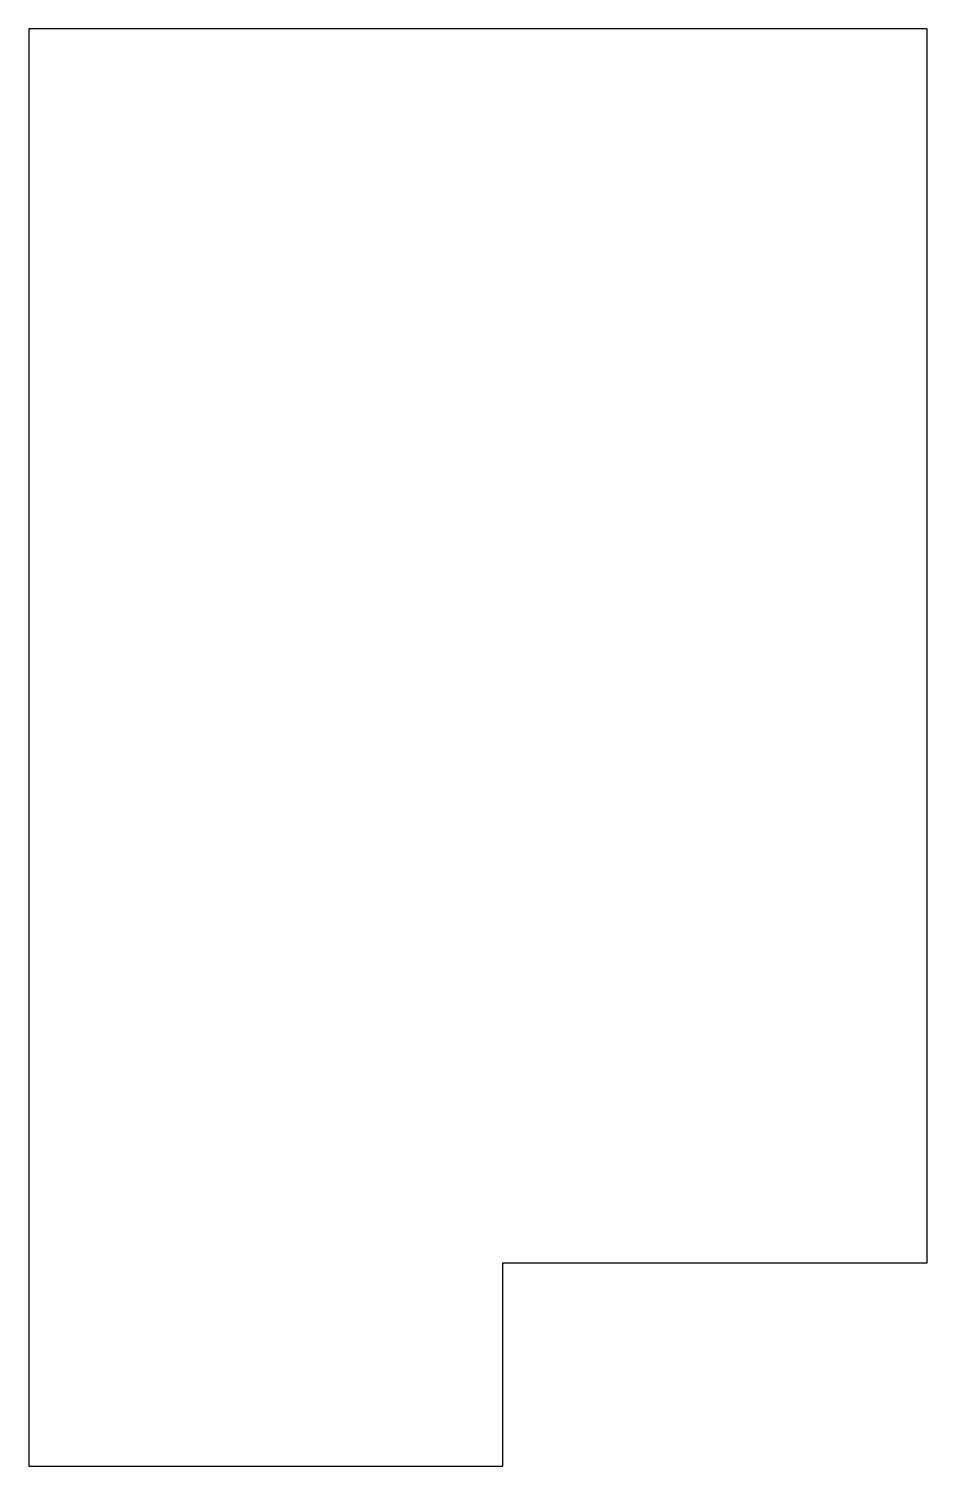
# Model space of a CAD drawing. Header units: inches. Extents: x -0.58 to 0.22, y -0.92 to 0.36.
import ezdxf

# ---------------------------------------------------------------- set-up
doc = ezdxf.new("R2010")
doc.units = ezdxf.units.IN
doc.header["$MEASUREMENT"] = 0

msp = doc.modelspace()

# ---------------------------------------------------------------- linework, layer by layer
at = {"color": 7, "linetype": 'Continuous', "lineweight": 25}
for p, q in [((0.22, 0.362), (-0.58, 0.362)), ((-0.58, 0.362), (-0.58, -0.918)), ((0.22, -0.737), (0.22, 0.362)), ((-0.1578, -0.918), (-0.1578, -0.737)), ((-0.1578, -0.737), (0.22, -0.737)), ((-0.58, -0.918), (-0.1578, -0.918))]:
    msp.add_line(p, q, dxfattribs=at)

doc.saveas('drawing.dxf')
